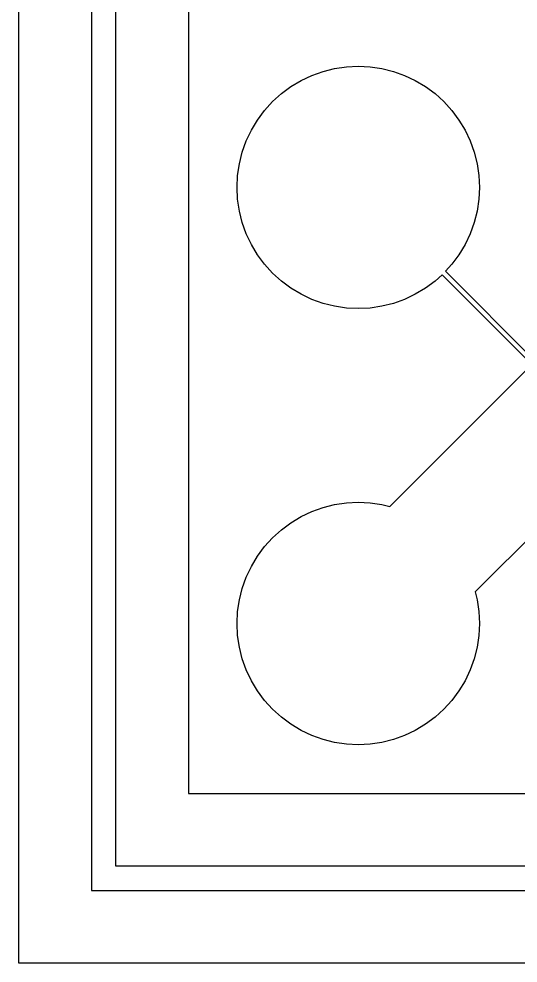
# Model space of a CAD drawing. Extents: x -16 to 132, y -40 to 113.
# Drawn here: x -2.56 to 7.98, y -2.56 to 17.36 of the extents above; entities that cross this region are included whole.
import ezdxf

# ---------------------------------------------------------------- set-up
doc = ezdxf.new("R2010")
doc.units = 0

msp = doc.modelspace()

# ---------------------------------------------------------------- linework, layer by layer
for p, q in [((-2.55649, -2.55649), (-2.55649, 76.1837)), ((-1.0226, 74.6498), (-1.0226, -1.0226)), ((-0.51129, -0.51129), (-0.51129, 74.1385)), ((1.0226, 72.6046), (1.0226, 1.0226)), ((4.1058, 16.3096), (4.35397, 16.3464)), ((4.35397, 16.3464), (4.60455, 16.3587)), ((4.60455, 16.3587), (4.85516, 16.3464)), ((4.85516, 16.3464), (5.1033, 16.3096)), ((3.39941, 16.0569), (3.62622, 16.1641)), ((3.62622, 16.1641), (3.86244, 16.2486)), ((3.86244, 16.2486), (4.1058, 16.3096)), ((5.1033, 16.3096), (5.34668, 16.2486)), ((5.34668, 16.2486), (5.5829, 16.1641)), ((5.5829, 16.1641), (5.80969, 16.0569)), ((3.18425, 15.9279), (3.39941, 16.0569)), ((5.80969, 16.0569), (6.02487, 15.9279)), ((2.79683, 15.6099), (2.98273, 15.7784)), ((2.98273, 15.7784), (3.18425, 15.9279)), ((6.02487, 15.9279), (6.22639, 15.7784)), ((6.22639, 15.7784), (6.41229, 15.6099)), ((2.62834, 15.424), (2.79683, 15.6099)), ((6.41229, 15.6099), (6.58078, 15.424)), ((2.47891, 15.2225), (2.62834, 15.424)), ((6.58078, 15.424), (6.73021, 15.2225)), ((2.34991, 15.0074), (2.47891, 15.2225)), ((6.73021, 15.2225), (6.85919, 15.0073)), ((2.24268, 14.7805), (2.34991, 15.0074)), ((6.85919, 15.0073), (6.96646, 14.7805)), ((2.15814, 14.5443), (2.24268, 14.7805)), ((6.96646, 14.7805), (7.05098, 14.5443)), ((2.09718, 14.301), (2.15814, 14.5443)), ((7.05098, 14.5443), (7.11192, 14.301)), ((2.06038, 14.0528), (2.09718, 14.301)), ((7.11192, 14.301), (7.14877, 14.0528)), ((2.04807, 13.8022), (2.06038, 14.0528)), ((7.14877, 14.0528), (7.16106, 13.8022)), ((2.06038, 13.5516), (2.04807, 13.8022)), ((7.16106, 13.8022), (7.14876, 13.5516)), ((2.09718, 13.3035), (2.06038, 13.5516)), ((7.14876, 13.5516), (7.11194, 13.3035)), ((2.15814, 13.0601), (2.09718, 13.3035)), ((7.11194, 13.3035), (7.05098, 13.0601)), ((2.24268, 12.8239), (2.15814, 13.0601)), ((7.05098, 13.0601), (6.96646, 12.8239)), ((2.34991, 12.5971), (2.24268, 12.8239)), ((6.96646, 12.8239), (6.85919, 12.5971)), ((2.47891, 12.3819), (2.34991, 12.5971)), ((6.85919, 12.5971), (6.73021, 12.3819)), ((2.62834, 12.1804), (2.47891, 12.3819)), ((6.73021, 12.3819), (6.58078, 12.1804)), ((2.79683, 11.9945), (2.62834, 12.1804)), ((6.58078, 12.1804), (6.44667, 12.0324)), ((2.98274, 11.826), (2.79683, 11.9945)), ((6.37436, 11.9601), (6.22641, 11.826)), ((8.267, 10.0675), (6.37436, 11.9601)), ((6.44667, 12.0324), (8.33929, 10.1398)), ((3.18425, 11.6766), (2.98274, 11.826)), ((6.22641, 11.826), (6.02489, 11.6766)), ((3.39943, 11.5476), (3.18425, 11.6766)), ((6.02489, 11.6766), (5.80969, 11.5476)), ((3.62624, 11.4403), (3.39943, 11.5476)), ((3.86246, 11.3558), (3.62624, 11.4403)), ((4.1058, 11.2949), (3.86246, 11.3558)), ((5.34669, 11.3558), (5.10333, 11.2948)), ((5.58292, 11.4403), (5.34669, 11.3558)), ((5.80969, 11.5476), (5.58292, 11.4403)), ((4.35399, 11.258), (4.1058, 11.2949)), ((4.60458, 11.2457), (4.35399, 11.258)), ((4.85518, 11.258), (4.60458, 11.2457)), ((5.10333, 11.2948), (4.85518, 11.258)), ((5.26976, 7.07025), (8.267, 10.0675)), ((10.0675, 8.267), (7.07025, 5.26976)), ((3.62625, 6.96646), (3.86247, 7.05098)), ((3.86247, 7.05098), (4.10582, 7.11192)), ((4.10582, 7.11192), (4.354, 7.14877)), ((4.354, 7.14877), (4.60458, 7.16106)), ((4.60458, 7.16106), (4.85518, 7.14876)), ((4.85518, 7.14876), (5.10333, 7.11194)), ((5.10333, 7.11194), (5.26976, 7.07025)), ((3.18427, 6.73021), (3.39944, 6.85919)), ((3.39944, 6.85919), (3.62625, 6.96646)), ((2.79684, 6.41229), (2.98276, 6.58078)), ((2.98276, 6.58078), (3.18427, 6.73021)), ((2.62836, 6.22639), (2.79684, 6.41229)), ((2.47891, 6.02486), (2.62836, 6.22639)), ((2.34991, 5.80968), (2.47891, 6.02486)), ((2.24268, 5.58289), (2.34991, 5.80968)), ((2.15814, 5.34666), (2.24268, 5.58289)), ((2.09718, 5.10329), (2.15814, 5.34666)), ((7.07025, 5.26976), (7.11194, 5.10333)), ((2.06038, 4.85515), (2.09718, 5.10329)), ((7.11194, 5.10333), (7.14876, 4.85518)), ((2.04807, 4.60455), (2.06038, 4.85515)), ((7.14876, 4.85518), (7.16106, 4.60458)), ((2.06038, 4.35397), (2.04807, 4.60455)), ((7.16106, 4.60458), (7.14877, 4.354)), ((2.09718, 4.1058), (2.06038, 4.35397)), ((7.14877, 4.354), (7.11192, 4.10582)), ((2.15814, 3.86244), (2.09718, 4.1058)), ((7.11192, 4.10582), (7.05098, 3.86247)), ((2.24268, 3.62622), (2.15814, 3.86244)), ((7.05098, 3.86247), (6.96646, 3.62625)), ((2.34991, 3.39941), (2.24268, 3.62622)), ((6.96646, 3.62625), (6.85919, 3.39944)), ((2.47891, 3.18425), (2.34991, 3.39941)), ((6.85919, 3.39944), (6.73021, 3.18427)), ((2.62834, 2.98273), (2.47891, 3.18425)), ((6.73021, 3.18427), (6.58078, 2.98276)), ((2.79683, 2.79683), (2.62834, 2.98273)), ((2.98273, 2.62834), (2.79683, 2.79683)), ((6.41229, 2.79684), (6.22639, 2.62836)), ((6.58078, 2.98276), (6.41229, 2.79684)), ((3.18425, 2.47891), (2.98273, 2.62834)), ((6.22639, 2.62836), (6.02487, 2.47893)), ((3.39941, 2.34991), (3.18425, 2.47891)), ((6.02487, 2.47893), (5.80968, 2.34991)), ((3.62622, 2.24268), (3.39941, 2.34991)), ((3.86244, 2.15814), (3.62622, 2.24268)), ((5.58289, 2.24268), (5.34666, 2.15814)), ((5.80968, 2.34991), (5.58289, 2.24268)), ((4.1058, 2.09718), (3.86244, 2.15814)), ((4.35397, 2.06038), (4.1058, 2.09718)), ((4.60455, 2.04807), (4.35397, 2.06038)), ((4.85515, 2.06038), (4.60455, 2.04807)), ((5.10329, 2.09718), (4.85515, 2.06038)), ((5.34666, 2.15814), (5.10329, 2.09718)), ((1.0226, 1.0226), (109.418, 1.0226)), ((110.952, -0.51129), (-0.51129, -0.51129)), ((-1.0226, -1.0226), (111.463, -1.0226)), ((112.997, -2.55649), (-2.55649, -2.55649))]:
    msp.add_line(p, q)

doc.saveas('drawing.dxf')
